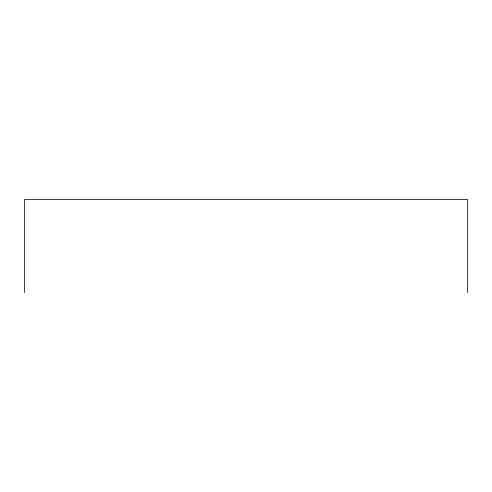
<?xml version="1.0" encoding="UTF-8"?>
<svg xmlns="http://www.w3.org/2000/svg" width="492" height="492" viewBox="0 0 492 492"><rect width="100%" height="100%" fill="white"/><g stroke="black" fill="none" stroke-linecap="round" stroke-linejoin="round"><path stroke-width="0.74" d="M467.4 292.562L467.4 199.438L24.6 199.438L24.6 292.562"/></g></svg>
